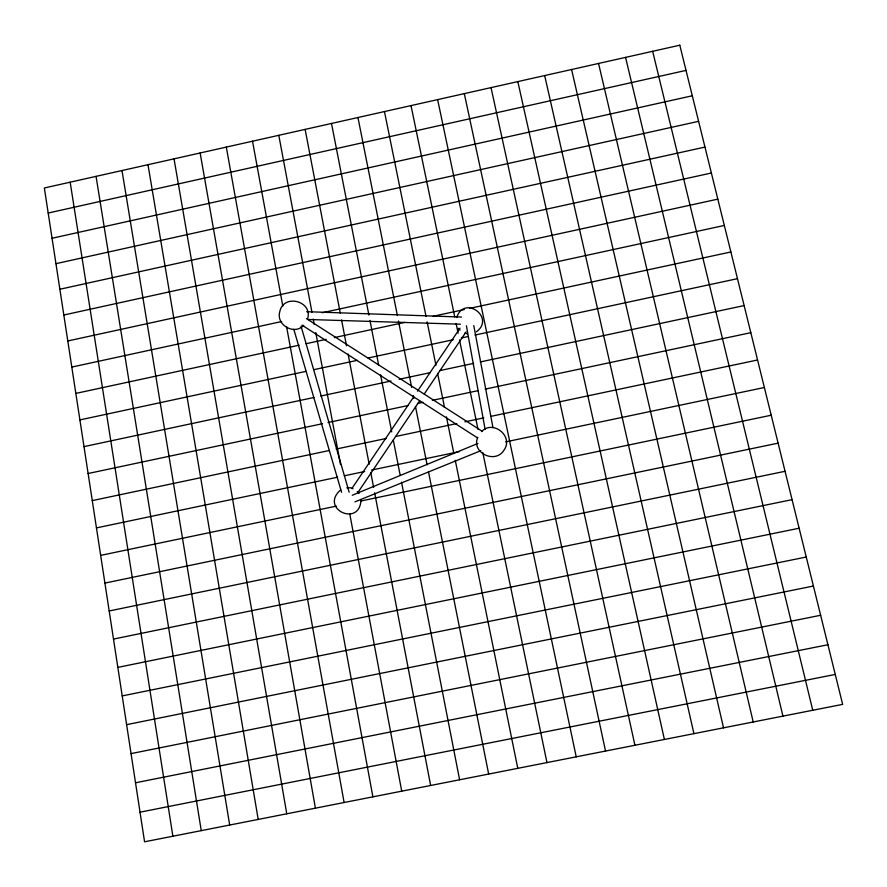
<?xml version="1.0" encoding="UTF-8"?>
<svg xmlns="http://www.w3.org/2000/svg" width="887" height="887" viewBox="0 0 887 887"><rect width="100%" height="100%" fill="white"/><g stroke="black" fill="none" stroke-linecap="round" stroke-linejoin="round"><path stroke-width="1.33" d="M360.998 499.459C360.277 527.887 318.954 508.938 340.63 489.901M307.612 318.755C313.067 301.048 283.629 293.375 279.815 311.514C275.657 324.941 294.395 335.63 303.709 325.318M477.771 437.291C470.953 452.825 495.445 464.444 504.027 450.097C513.939 436.326 492.906 419.34 481.552 431.636M456.705 317.491C464.156 294.617 495.789 317.468 476.374 331.86M357.849 492.573L419.673 400.791M424.308 393.906L466.03 331.949M351.851 488.593L413.664 396.921M417.522 391.189L460.009 328.168M352.272 495.256L477.916 443.445M354.988 501.854L480.809 450.707M48.186 213.046L686.028 70.395M52.056 238.27L692.292 95.774M55.948 263.672L698.612 121.331M59.872 289.251L704.965 147.087M63.82 315.007L711.374 173.02M67.8 340.963L717.827 199.143M71.803 367.085L281.645 321.549M322.258 312.734L724.335 225.453M75.838 393.407L299.152 345.187M305.915 343.735L326.216 339.344M334.332 337.592L404.716 322.391M433.133 316.26L464.256 309.541M469.678 308.366L730.877 251.963M79.897 419.917L305.86 371.387M313.976 369.635L357.273 360.344M368.094 358.015L453.335 339.71M461.462 337.958L468.225 336.506M474.988 335.053L737.474 278.673M83.988 446.627L313.954 397.487M320.717 396.045L391.067 381.011M399.183 379.281L430.295 372.629M439.764 370.611L473.58 363.382M480.344 361.94L744.126 305.572M88.112 473.514L322.569 423.687M327.99 422.545L407.953 405.547M417.433 403.53L422.855 402.376M432.346 400.359L478.426 390.568M485.2 389.127L750.823 332.68M92.27 500.612L329.387 450.485M336.162 449.055L386.3 438.455M395.79 436.459L456.761 423.565M464.888 421.846L483.858 417.844M490.633 416.413L757.565 359.989M96.45 527.898L337.603 477.206M344.378 475.787L364.701 471.507M371.476 470.088L459.533 451.572M505.601 441.892L764.361 387.497M100.663 555.384L336.373 506.111M360.754 501.022L771.213 415.227M104.91 583.081L778.11 443.156M109.19 610.977L785.062 471.296M113.492 639.072L792.069 499.658M117.838 667.39L799.132 528.231M122.206 695.918L806.25 557.025M126.608 724.657L813.412 586.041M131.054 753.606L820.641 615.279M135.523 782.777L827.915 644.749M140.024 812.182L835.255 674.442M346.75 487.839L350.642 487.795L353.037 488.77M308.421 319.497L460.375 324.187M306.702 311.681L461.462 317.047M464.999 332.991L467.205 333.834M306.447 318.621L482.151 431.259M301.99 325.108L477.661 437.978M458.213 328.29L460.043 330.031M357.239 491.553L359.058 493.372M293.785 329.243L341.606 492.363M301.059 326.25L349.156 492.185M652.655 51.302L812.758 710.254M625.568 57.389L782.944 716.131M598.548 63.465L753.207 721.985M571.583 69.519L723.526 727.828M544.673 75.572L693.922 733.649M517.831 81.604L664.396 739.47M491.032 87.625L634.926 745.268M464.3 93.623L605.533 751.056M437.635 99.621L576.217 756.822M411.014 105.597L454.743 316.914M456.14 323.688L458.102 333.179M459.51 339.943L478.004 429.352M482.772 452.381L546.957 762.587M384.459 111.574L426.048 316.471M427.146 321.892L435.96 365.322M437.624 373.46L444.509 407.377M446.438 416.879L453.867 453.523M455.253 460.298L517.775 768.33M357.949 117.527L397.387 315.572M398.463 320.994L411.69 387.464M413.32 395.602L413.852 398.318M415.471 406.457L427.09 464.788M428.443 471.562L488.659 774.063M331.505 123.47L368.903 315.062M369.968 320.495L378.716 365.333M380.578 374.846L391.721 431.925M393.307 440.074L400.203 475.399M401.534 482.195L459.61 779.773M305.128 129.391L340.275 313.155M341.584 319.963L346.529 345.819M348.092 353.991L369.18 464.245M370.744 472.416L373.604 487.384M374.647 492.828L430.638 785.483M473.769 325.562L492.972 427.634M278.795 135.312L311.947 312.202M313.222 319.01L314.242 324.454M315.772 332.614L340.519 464.6M349.7 513.584L401.722 791.171M252.518 141.221L282.798 306.148M286.556 326.593L372.884 796.848M466.396 325.74L485.089 429.297M226.307 147.109L344.112 802.513M200.14 152.985L315.406 808.168M174.04 158.851L286.767 813.8M147.985 164.705L258.195 819.433M121.996 170.548L229.689 825.043M96.062 176.369L201.249 830.642M70.173 182.19L172.876 836.219M679.797 45.204L44.35 187.989L144.57 841.796L842.65 704.378L679.797 45.204"/></g></svg>
